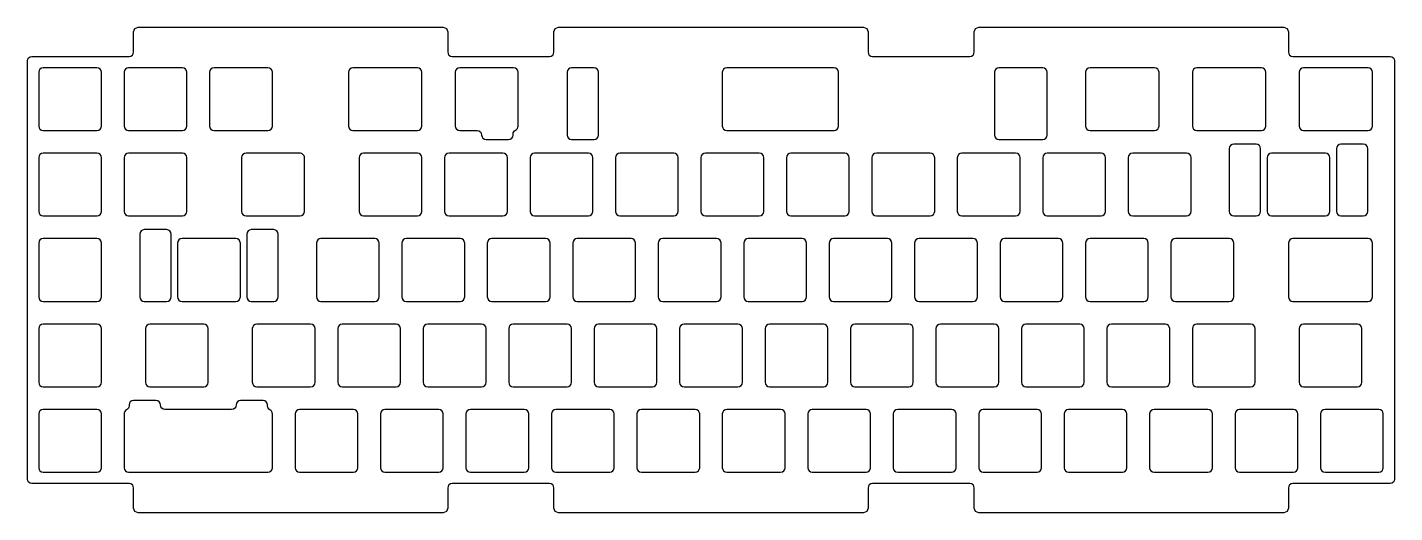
# Model space of a CAD drawing. Header units: millimetres. Extents: x -305 to 0, y -6 to 102.
import ezdxf

# ---------------------------------------------------------------- set-up
doc = ezdxf.new("R2010")
doc.units = ezdxf.units.MM
doc.layers.get('0').update_dxf_attribs({"linetype": 'CONTINUOUS'})

msp = doc.modelspace()

# ---------------------------------------------------------------- linework, layer by layer
for points in [[(0, 1, -0.414213562), (-1, 0), (-22.7, 0, 0.414213562), (-23.7, -1), (-23.7, -5.5, -0.414213562), (-24.7, -6.5), (-92.7, -6.5, -0.414213562), (-93.7, -5.5), (-93.7, -1, 0.414213562), (-94.7, 0), (-116.4, 0, 0.414213562), (-117.4, -1), (-117.4, -5.5, -0.414213562), (-118.4, -6.5), (-186.4, -6.5, -0.414213562), (-187.4, -5.5), (-187.4, -1, 0.414213562), (-188.4, 0), (-210.1, 0, 0.414213562), (-211.1, -1), (-211.1, -5.5, -0.414213562), (-212.1, -6.5), (-280.1, -6.5, -0.414213562), (-281.1, -5.5), (-281.1, -1, 0.414213562), (-282.1, 0), (-303.8, 0, -0.414213562), (-304.8, 1), (-304.8, 94.25, -0.414213562), (-303.8, 95.25), (-282.1, 95.25, 0.414213562), (-281.1, 96.25), (-281.1, 100.75, -0.414213562), (-280.1, 101.75), (-212.1, 101.75, -0.414213562), (-211.1, 100.75), (-211.1, 96.25, 0.414213562), (-210.1, 95.25), (-188.4, 95.25, 0.414213562), (-187.4, 96.25), (-187.4, 100.75, -0.414213562), (-186.4, 101.75), (-118.4, 101.75, -0.414213562), (-117.4, 100.75), (-117.4, 96.25, 0.414213562), (-116.4, 95.25), (-94.7, 95.25, 0.414213562), (-93.7, 96.25), (-93.7, 100.75, -0.414213562), (-92.7, 101.75), (-24.7, 101.75, -0.414213562), (-23.7, 100.75), (-23.7, 96.25, 0.414213562), (-22.7, 95.25), (-1, 95.25, -0.414213562), (0, 94.25)], [(-301.275, 78.725), (-289.275, 78.725, 0.414213562), (-288.275, 79.725), (-288.275, 91.725, 0.414213562), (-289.275, 92.725), (-301.275, 92.725, 0.414213562), (-302.275, 91.725), (-302.275, 79.725, 0.414213562)], [(-282.225, 78.725), (-270.225, 78.725, 0.414213562), (-269.225, 79.725), (-269.225, 91.725, 0.414213562), (-270.225, 92.725), (-282.225, 92.725, 0.414213562), (-283.225, 91.725), (-283.225, 79.725, 0.414213562)], [(-263.175, 78.725), (-251.175, 78.725, 0.414213562), (-250.175, 79.725), (-250.175, 91.725, 0.414213562), (-251.175, 92.725), (-263.175, 92.725, 0.414213562), (-264.175, 91.725), (-264.175, 79.725, 0.414213562)], [(-217.8375, 92.725), (-232.21875, 92.725, 0.414213562), (-233.21875, 91.725), (-233.21875, 79.725, 0.414213562), (-232.21875, 78.725), (-217.8375, 78.725, 0.414213562), (-216.8375, 79.725), (-216.8375, 91.725, 0.414213562)], [(-196.525, 77.92962, -0.286066635), (-195.96563, 78.82731, 0.286066635), (-195.40625, 79.725), (-195.40625, 91.725, 0.414213562), (-196.40625, 92.725), (-208.40625, 92.725, 0.414213562), (-209.40625, 91.725), (-209.40625, 79.725, 0.414213562), (-208.40625, 78.725), (-204.525, 78.725, -0.414213562), (-203.525, 77.725, 0.414213562), (-202.525, 76.725), (-197.525, 76.725, 0.414213562), (-196.525, 77.725)], [(-183.475, 76.725), (-178.475, 76.725, 0.414213562), (-177.475, 77.725), (-177.475, 91.725, 0.414213562), (-178.475, 92.725), (-183.475, 92.725, 0.414213562), (-184.475, 91.725), (-184.475, 77.725, 0.414213562)], [(-148.875, 78.725), (-124.96875, 78.725, 0.414213562), (-123.96875, 79.725), (-123.96875, 91.725, 0.414213562), (-124.96875, 92.725), (-148.875, 92.725, 0.414213562), (-149.875, 91.725), (-149.875, 79.725, 0.414213562)], [(-78.4625, 92.725), (-88.225, 92.725, 0.414213562), (-89.225, 91.725), (-89.225, 77.725, 0.414213562), (-88.225, 76.725), (-78.4625, 76.725, 0.414213562), (-77.4625, 77.725), (-77.4625, 91.725, 0.414213562)], [(-53.53125, 92.725), (-67.9125, 92.725, 0.414213562), (-68.9125, 91.725), (-68.9125, 79.725, 0.414213562), (-67.9125, 78.725), (-53.53125, 78.725, 0.414213562), (-52.53125, 79.725), (-52.53125, 91.725, 0.414213562)], [(-29.71875, 92.725), (-44.1, 92.725, 0.414213562), (-45.1, 91.725), (-45.1, 79.725, 0.414213562), (-44.1, 78.725), (-29.71875, 78.725, 0.414213562), (-28.71875, 79.725), (-28.71875, 91.725, 0.414213562)], [(-5.90625, 92.725), (-20.2875, 92.725, 0.414213562), (-21.2875, 91.725), (-21.2875, 79.725, 0.414213562), (-20.2875, 78.725), (-5.90625, 78.725, 0.414213562), (-4.90625, 79.725), (-4.90625, 91.725, 0.414213562)], [(-301.275, 59.675), (-289.275, 59.675, 0.414213562), (-288.275, 60.675), (-288.275, 72.675, 0.414213562), (-289.275, 73.675), (-301.275, 73.675, 0.414213562), (-302.275, 72.675), (-302.275, 60.675, 0.414213562)], [(-282.225, 59.675), (-270.225, 59.675, 0.414213562), (-269.225, 60.675), (-269.225, 72.675, 0.414213562), (-270.225, 73.675), (-282.225, 73.675, 0.414213562), (-283.225, 72.675), (-283.225, 60.675, 0.414213562)], [(-257.03125, 72.675), (-257.03125, 60.675, 0.414213562), (-256.03125, 59.675), (-244.03125, 59.675, 0.414213562), (-243.03125, 60.675), (-243.03125, 72.675, 0.43996388), (-244.11825, 73.67121), (-244.11825, 73.675), (-256.03125, 73.675, 0.414213562)], [(-229.8375, 59.675), (-217.8375, 59.675, 0.414213562), (-216.8375, 60.675), (-216.8375, 72.675, 0.414213562), (-217.8375, 73.675), (-229.8375, 73.675, 0.414213562), (-230.8375, 72.675), (-230.8375, 60.675, 0.414213562)], [(-210.7875, 59.675), (-198.7875, 59.675, 0.414213562), (-197.7875, 60.675), (-197.7875, 72.675, 0.414213562), (-198.7875, 73.675), (-210.7875, 73.675, 0.414213562), (-211.7875, 72.675), (-211.7875, 60.675, 0.414213562)], [(-191.7375, 59.675), (-179.7375, 59.675, 0.414213562), (-178.7375, 60.675), (-178.7375, 72.675, 0.414213562), (-179.7375, 73.675), (-191.7375, 73.675, 0.414213562), (-192.7375, 72.675), (-192.7375, 60.675, 0.414213562)], [(-172.6875, 59.675), (-160.6875, 59.675, 0.414213562), (-159.6875, 60.675), (-159.6875, 72.675, 0.414213562), (-160.6875, 73.675), (-172.6875, 73.675, 0.414213562), (-173.6875, 72.675), (-173.6875, 60.675, 0.414213562)], [(-153.6375, 59.675), (-141.6375, 59.675, 0.414213562), (-140.6375, 60.675), (-140.6375, 72.675, 0.414213562), (-141.6375, 73.675), (-153.6375, 73.675, 0.414213562), (-154.6375, 72.675), (-154.6375, 60.675, 0.414213562)], [(-134.5875, 59.675), (-122.5875, 59.675, 0.414213562), (-121.5875, 60.675), (-121.5875, 72.675, 0.414213562), (-122.5875, 73.675), (-134.5875, 73.675, 0.414213562), (-135.5875, 72.675), (-135.5875, 60.675, 0.414213562)], [(-115.5375, 59.675), (-103.5375, 59.675, 0.414213562), (-102.5375, 60.675), (-102.5375, 72.675, 0.414213562), (-103.5375, 73.675), (-115.5375, 73.675, 0.414213562), (-116.5375, 72.675), (-116.5375, 60.675, 0.414213562)], [(-96.4875, 59.675), (-84.4875, 59.675, 0.414213562), (-83.4875, 60.675), (-83.4875, 72.675, 0.414213562), (-84.4875, 73.675), (-96.4875, 73.675, 0.414213562), (-97.4875, 72.675), (-97.4875, 60.675, 0.414213562)], [(-77.4375, 59.675), (-65.4375, 59.675, 0.414213562), (-64.4375, 60.675), (-64.4375, 72.675, 0.414213562), (-65.4375, 73.675), (-77.4375, 73.675, 0.414213562), (-78.4375, 72.675), (-78.4375, 60.675, 0.414213562)], [(-58.3875, 59.675), (-46.3875, 59.675, 0.414213562), (-45.3875, 60.675), (-45.3875, 72.675, 0.414213562), (-46.3875, 73.675), (-58.3875, 73.675, 0.414213562), (-59.3875, 72.675), (-59.3875, 60.675, 0.414213562)], [(-30.86925, 75.675), (-35.86925, 75.675, 0.414213562), (-36.86925, 74.675), (-36.86925, 60.675, 0.414213562), (-35.86925, 59.675), (-30.86925, 59.675, 0.414213562), (-29.86925, 60.675), (-29.86925, 74.675, 0.414213562)], [(-28.43125, 72.675), (-28.43125, 60.675, 0.414213562), (-27.43125, 59.675), (-15.43125, 59.675, 0.414213562), (-14.43125, 60.675), (-14.43125, 72.675, 0.414213562), (-15.43125, 73.675), (-27.43125, 73.675, 0.414213562)], [(-12.99325, 74.675), (-12.99325, 60.675, 0.414213562), (-11.99325, 59.675), (-6.99325, 59.675, 0.414213562), (-5.99325, 60.675), (-5.99325, 74.675, 0.414213562), (-6.99325, 75.675), (-11.99325, 75.675, 0.414213562)], [(-273.75675, 56.625), (-278.75675, 56.625, 0.414213562), (-279.75675, 55.625), (-279.75675, 41.625, 0.414213562), (-278.75675, 40.625), (-273.75675, 40.625, 0.414213562), (-272.75675, 41.625), (-272.75675, 55.625, 0.414213562)], [(-255.88075, 55.625), (-255.88075, 41.625, 0.414213562), (-254.88075, 40.625), (-249.88075, 40.625, 0.414213562), (-248.88075, 41.625), (-248.88075, 55.625, 0.414213562), (-249.88075, 56.625), (-254.88075, 56.625, 0.414213562)], [(-301.275, 40.625), (-289.275, 40.625, 0.414213562), (-288.275, 41.625), (-288.275, 53.625, 0.414213562), (-289.275, 54.625), (-301.275, 54.625, 0.414213562), (-302.275, 53.625), (-302.275, 41.625, 0.414213562)], [(-271.31875, 53.625), (-271.31875, 41.625, 0.414213562), (-270.31875, 40.625), (-258.31875, 40.625, 0.414213562), (-257.31875, 41.625), (-257.31875, 53.625, 0.414213562), (-258.31875, 54.625), (-270.31875, 54.625, 0.414213562)], [(-239.3625, 40.625), (-227.3625, 40.625, 0.414213562), (-226.3625, 41.625), (-226.3625, 53.625, 0.414213562), (-227.3625, 54.625), (-239.3625, 54.625, 0.414213562), (-240.3625, 53.625), (-240.3625, 41.625, 0.414213562)], [(-220.3125, 40.625), (-208.3125, 40.625, 0.414213562), (-207.3125, 41.625), (-207.3125, 53.625, 0.414213562), (-208.3125, 54.625), (-220.3125, 54.625, 0.414213562), (-221.3125, 53.625), (-221.3125, 41.625, 0.414213562)], [(-201.2625, 40.625), (-189.2625, 40.625, 0.414213562), (-188.2625, 41.625), (-188.2625, 53.625, 0.414213562), (-189.2625, 54.625), (-201.2625, 54.625, 0.414213562), (-202.2625, 53.625), (-202.2625, 41.625, 0.414213562)], [(-182.2125, 40.625), (-170.2125, 40.625, 0.414213562), (-169.2125, 41.625), (-169.2125, 53.625, 0.414213562), (-170.2125, 54.625), (-182.2125, 54.625, 0.414213562), (-183.2125, 53.625), (-183.2125, 41.625, 0.414213562)], [(-163.1625, 40.625), (-151.1625, 40.625, 0.414213562), (-150.1625, 41.625), (-150.1625, 53.625, 0.414213562), (-151.1625, 54.625), (-163.1625, 54.625, 0.414213562), (-164.1625, 53.625), (-164.1625, 41.625, 0.414213562)], [(-144.1125, 40.625), (-132.1125, 40.625, 0.414213562), (-131.1125, 41.625), (-131.1125, 53.625, 0.414213562), (-132.1125, 54.625), (-144.1125, 54.625, 0.414213562), (-145.1125, 53.625), (-145.1125, 41.625, 0.414213562)], [(-125.0625, 40.625), (-113.0625, 40.625, 0.414213562), (-112.0625, 41.625), (-112.0625, 53.625, 0.414213562), (-113.0625, 54.625), (-125.0625, 54.625, 0.414213562), (-126.0625, 53.625), (-126.0625, 41.625, 0.414213562)], [(-106.0125, 40.625), (-94.0125, 40.625, 0.414213562), (-93.0125, 41.625), (-93.0125, 53.625, 0.414213562), (-94.0125, 54.625), (-106.0125, 54.625, 0.414213562), (-107.0125, 53.625), (-107.0125, 41.625, 0.414213562)], [(-86.9625, 40.625), (-74.9625, 40.625, 0.414213562), (-73.9625, 41.625), (-73.9625, 53.625, 0.414213562), (-74.9625, 54.625), (-86.9625, 54.625, 0.414213562), (-87.9625, 53.625), (-87.9625, 41.625, 0.414213562)], [(-67.9125, 40.625), (-55.9125, 40.625, 0.414213562), (-54.9125, 41.625), (-54.9125, 53.625, 0.414213562), (-55.9125, 54.625), (-67.9125, 54.625, 0.414213562), (-68.9125, 53.625), (-68.9125, 41.625, 0.414213562)], [(-48.8625, 40.625), (-36.8625, 40.625, 0.414213562), (-35.8625, 41.625), (-35.8625, 53.625, 0.414213562), (-36.8625, 54.625), (-48.8625, 54.625, 0.414213562), (-49.8625, 53.625), (-49.8625, 41.625, 0.414213562)], [(-5.90625, 54.625), (-22.66875, 54.625, 0.414213562), (-23.66875, 53.625), (-23.66875, 41.625, 0.414213562), (-22.66875, 40.625), (-5.90625, 40.625, 0.414213562), (-4.90625, 41.625), (-4.90625, 53.625, 0.414213562)], [(-301.275, 21.575), (-289.275, 21.575, 0.414213562), (-288.275, 22.575), (-288.275, 34.575, 0.414213562), (-289.275, 35.575), (-301.275, 35.575, 0.414213562), (-302.275, 34.575), (-302.275, 22.575, 0.414213562)], [(-278.4625, 34.575), (-278.4625, 22.575, 0.414213562), (-277.4625, 21.575), (-265.4625, 21.575, 0.414213562), (-264.4625, 22.575), (-264.4625, 34.575, 0.414213562), (-265.4625, 35.575), (-277.4625, 35.575, 0.414213562)], [(-253.65, 21.575), (-241.65, 21.575, 0.414213562), (-240.65, 22.575), (-240.65, 34.575, 0.414213562), (-241.65, 35.575), (-253.65, 35.575, 0.414213562), (-254.65, 34.575), (-254.65, 22.575, 0.414213562)], [(-234.6, 21.575), (-222.6, 21.575, 0.414213562), (-221.6, 22.575), (-221.6, 34.575, 0.414213562), (-222.6, 35.575), (-234.6, 35.575, 0.414213562), (-235.6, 34.575), (-235.6, 22.575, 0.414213562)], [(-215.55, 21.575), (-203.55, 21.575, 0.414213562), (-202.55, 22.575), (-202.55, 34.575, 0.414213562), (-203.55, 35.575), (-215.55, 35.575, 0.414213562), (-216.55, 34.575), (-216.55, 22.575, 0.414213562)], [(-196.5, 21.575), (-184.5, 21.575, 0.414213562), (-183.5, 22.575), (-183.5, 34.575, 0.414213562), (-184.5, 35.575), (-196.5, 35.575, 0.414213562), (-197.5, 34.575), (-197.5, 22.575, 0.414213562)], [(-177.45, 21.575), (-165.45, 21.575, 0.414213562), (-164.45, 22.575), (-164.45, 34.575, 0.414213562), (-165.45, 35.575), (-177.45, 35.575, 0.414213562), (-178.45, 34.575), (-178.45, 22.575, 0.414213562)], [(-158.4, 21.575), (-146.4, 21.575, 0.414213562), (-145.4, 22.575), (-145.4, 34.575, 0.414213562), (-146.4, 35.575), (-158.4, 35.575, 0.414213562), (-159.4, 34.575), (-159.4, 22.575, 0.414213562)], [(-139.35, 21.575), (-127.35, 21.575, 0.414213562), (-126.35, 22.575), (-126.35, 34.575, 0.414213562), (-127.35, 35.575), (-139.35, 35.575, 0.414213562), (-140.35, 34.575), (-140.35, 22.575, 0.414213562)], [(-120.3, 21.575), (-108.3, 21.575, 0.414213562), (-107.3, 22.575), (-107.3, 34.575, 0.414213562), (-108.3, 35.575), (-120.3, 35.575, 0.414213562), (-121.3, 34.575), (-121.3, 22.575, 0.414213562)], [(-101.25, 21.575), (-89.25, 21.575, 0.414213562), (-88.25, 22.575), (-88.25, 34.575, 0.414213562), (-89.25, 35.575), (-101.25, 35.575, 0.414213562), (-102.25, 34.575), (-102.25, 22.575, 0.414213562)], [(-82.2, 21.575), (-70.2, 21.575, 0.414213562), (-69.2, 22.575), (-69.2, 34.575, 0.414213562), (-70.2, 35.575), (-82.2, 35.575, 0.414213562), (-83.2, 34.575), (-83.2, 22.575, 0.414213562)], [(-63.15, 21.575), (-51.15, 21.575, 0.414213562), (-50.15, 22.575), (-50.15, 34.575, 0.414213562), (-51.15, 35.575), (-63.15, 35.575, 0.414213562), (-64.15, 34.575), (-64.15, 22.575, 0.414213562)], [(-44.1, 21.575), (-32.1, 21.575, 0.414213562), (-31.1, 22.575), (-31.1, 34.575, 0.414213562), (-32.1, 35.575), (-44.1, 35.575, 0.414213562), (-45.1, 34.575), (-45.1, 22.575, 0.414213562)], [(-21.2875, 34.575), (-21.2875, 22.575, 0.414213562), (-20.2875, 21.575), (-8.2875, 21.575, 0.414213562), (-7.2875, 22.575), (-7.2875, 34.575, 0.414213562), (-8.2875, 35.575), (-20.2875, 35.575, 0.414213562)], [(-250.7185, 16.41472, -0.281268647), (-251.262, 17.30445), (-251.262, 17.525, 0.414213562), (-252.262, 18.525), (-257.262, 18.525, 0.414213562), (-258.262, 17.525, -0.414213562), (-259.262, 16.525), (-274.138, 16.525, -0.414213562), (-275.138, 17.525, 0.414213562), (-276.138, 18.525), (-281.138, 18.525, 0.414213562), (-282.138, 17.525), (-282.138, 17.30445, -0.281268647), (-282.6815, 16.41472, 0.281268647), (-283.225, 15.525), (-283.225, 3.525, 0.414213562), (-282.225, 2.525), (-251.175, 2.525, 0.414213562), (-250.175, 3.525), (-250.175, 15.525, 0.281268647)], [(-301.275, 2.525), (-289.275, 2.525, 0.414213562), (-288.275, 3.525), (-288.275, 15.525, 0.414213562), (-289.275, 16.525), (-301.275, 16.525, 0.414213562), (-302.275, 15.525), (-302.275, 3.525, 0.414213562)], [(-244.125, 2.525), (-232.125, 2.525, 0.414213562), (-231.125, 3.525), (-231.125, 15.525, 0.414213562), (-232.125, 16.525), (-244.125, 16.525, 0.414213562), (-245.125, 15.525), (-245.125, 3.525, 0.414213562)], [(-225.075, 2.525), (-213.075, 2.525, 0.414213562), (-212.075, 3.525), (-212.075, 15.525, 0.414213562), (-213.075, 16.525), (-225.075, 16.525, 0.414213562), (-226.075, 15.525), (-226.075, 3.525, 0.414213562)], [(-206.025, 2.525), (-194.025, 2.525, 0.414213562), (-193.025, 3.525), (-193.025, 15.525, 0.414213562), (-194.025, 16.525), (-206.025, 16.525, 0.414213562), (-207.025, 15.525), (-207.025, 3.525, 0.414213562)], [(-186.975, 2.525), (-174.975, 2.525, 0.414213562), (-173.975, 3.525), (-173.975, 15.525, 0.414213562), (-174.975, 16.525), (-186.975, 16.525, 0.414213562), (-187.975, 15.525), (-187.975, 3.525, 0.414213562)], [(-167.925, 2.525), (-155.925, 2.525, 0.414213562), (-154.925, 3.525), (-154.925, 15.525, 0.414213562), (-155.925, 16.525), (-167.925, 16.525, 0.414213562), (-168.925, 15.525), (-168.925, 3.525, 0.414213562)], [(-148.875, 2.525), (-136.875, 2.525, 0.414213562), (-135.875, 3.525), (-135.875, 15.525, 0.414213562), (-136.875, 16.525), (-148.875, 16.525, 0.414213562), (-149.875, 15.525), (-149.875, 3.525, 0.414213562)], [(-129.825, 2.525), (-117.825, 2.525, 0.414213562), (-116.825, 3.525), (-116.825, 15.525, 0.414213562), (-117.825, 16.525), (-129.825, 16.525, 0.414213562), (-130.825, 15.525), (-130.825, 3.525, 0.414213562)], [(-110.775, 2.525), (-98.775, 2.525, 0.414213562), (-97.775, 3.525), (-97.775, 15.525, 0.414213562), (-98.775, 16.525), (-110.775, 16.525, 0.414213562), (-111.775, 15.525), (-111.775, 3.525, 0.414213562)], [(-91.725, 2.525), (-79.725, 2.525, 0.414213562), (-78.725, 3.525), (-78.725, 15.525, 0.414213562), (-79.725, 16.525), (-91.725, 16.525, 0.414213562), (-92.725, 15.525), (-92.725, 3.525, 0.414213562)], [(-72.675, 2.525), (-60.675, 2.525, 0.414213562), (-59.675, 3.525), (-59.675, 15.525, 0.414213562), (-60.675, 16.525), (-72.675, 16.525, 0.414213562), (-73.675, 15.525), (-73.675, 3.525, 0.414213562)], [(-53.625, 2.525), (-41.625, 2.525, 0.414213562), (-40.625, 3.525), (-40.625, 15.525, 0.414213562), (-41.625, 16.525), (-53.625, 16.525, 0.414213562), (-54.625, 15.525), (-54.625, 3.525, 0.414213562)], [(-34.575, 2.525), (-22.575, 2.525, 0.414213562), (-21.575, 3.525), (-21.575, 15.525, 0.414213562), (-22.575, 16.525), (-34.575, 16.525, 0.414213562), (-35.575, 15.525), (-35.575, 3.525, 0.414213562)], [(-15.525, 2.525), (-3.525, 2.525, 0.414213562), (-2.525, 3.525), (-2.525, 15.525, 0.414213562), (-3.525, 16.525), (-15.525, 16.525, 0.414213562), (-16.525, 15.525), (-16.525, 3.525, 0.414213562)]]:
    msp.add_lwpolyline(points, format="xyb", close=True)

doc.saveas('drawing.dxf')
